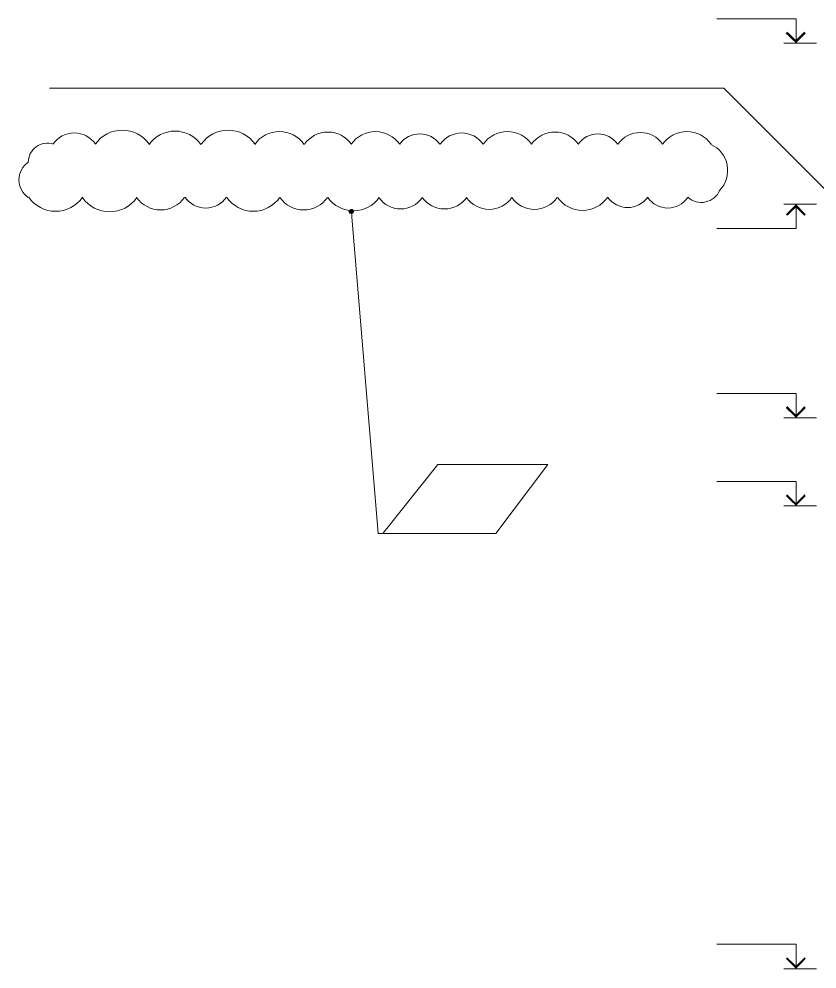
# Model space of a CAD drawing. Header units: millimetres. Extents: x -356862 to 418287, y 0 to 839748.
# Drawn here: x 398214 to 401920, y 781818 to 786228 of the extents above; entities that cross this region are included whole.
import ezdxf

# ---------------------------------------------------------------- set-up
doc = ezdxf.new("R2010")
doc.units = ezdxf.units.MM
doc.layers.add('PDF _Геометрия', color=7, linetype='Continuous', true_color=0xbababa)
doc.layers.add('PDF _Сплошная заливка', color=7, linetype='Continuous', true_color=0xf50000)

msp = doc.modelspace()

# ---------------------------------------------------------------- linework, layer by layer
at = {"layer": 'PDF _Геометрия', "color": 112, "lineweight": 5, "true_color": 0x00b85c}
for points in [[(401822.0804, 786115.0326), (401822.0804, 786227.6099), (401454.0391, 786227.6099)], [(401917.3381, 786115.0326), (401765.7917, 786115.0326)], [(401822.0804, 785368.1254), (401822.0804, 785255.548), (401454.0391, 785255.548)], [(401917.3381, 785368.1254), (401765.7917, 785368.1254)], [(401822.0804, 784376.579), (401822.0804, 784489.1563), (401454.0391, 784489.1563)], [(401917.3381, 784376.579), (401765.7917, 784376.579)], [(401822.0804, 783967.4037), (401822.0804, 784079.981), (401454.0391, 784079.981)], [(401917.3381, 783967.4037), (401765.7917, 783967.4037)], [(401822.0804, 781817.6099), (401822.0804, 781932.3522), (401454.0391, 781932.3522)], [(401917.3381, 781817.6099), (401765.7917, 781817.6099)]]:
    msp.add_lwpolyline(points, dxfattribs=at)
at = {"layer": 'PDF _Геометрия', "color": 112, "lineweight": 0, "true_color": 0x00b85c, "const_width": 10.9622}
msp.add_lwpolyline([(401777.6989, 786164.8264), (401822.0804, 786122.6099), (401864.2969, 786164.8264)], dxfattribs=at)
at = {"layer": 'PDF _Геометрия', "color": 251, "lineweight": 20, "true_color": 0x545454}
msp.add_lwpolyline([(402501.8742, 784889.6718), (402484.5546, 784909.1563), (401486.5134, 785907.1975), (401295.9979, 785907.1975), (398355.9979, 785907.1975)], dxfattribs=at)
at = {"layer": 'PDF _Геометрия', "color": 1, "lineweight": 20}
for points in [[(400167.9631, 785645.8415, 0.52053993), (399981.7594, 785645.8415, 0.520540001), (399756.5734, 785646.512)], [(400594.4959, 785646.512, 0.520540002), (400369.2781, 785646.512, 0.520540055), (400169.5179, 785646.4789)], [(401428.0363, 785646.512, 0.520540002), (401202.8185, 785646.512, 0.520540102), (400995.1817, 785646.7976)], [(399178.6947, 785399.0749, 0.520539925), (399425.193, 785399.0749, 0.520539888), (399646.6026, 785399.108)]]:
    msp.add_lwpolyline(points, format="xyb", dxfattribs=at)
msp.add_lwpolyline([(399758.8845, 785322.6614), (399758.8845, 785309.6718), (399882.2866, 783839.6718), (400137.7505, 783839.6718), (400388.8845, 783839.6718)], dxfattribs=at)
msp.add_lwpolyline([(399903.9361, 783839.6718), (400427.8536, 783839.6718), (400670.3278, 784160.0841), (400159.4, 784160.0841)], close=True, dxfattribs=at)
for centre, radius, start, end in [((398470.5684, 785578.48), 120.1546, 35.0024296, 144.9975704), ((398693.5691, 785558.9954), 152.6289, 35.0024495, 144.9975505), ((398938.2171, 785561.1604), 146.134, 35.0024458, 144.9975542), ((399185.0322, 785558.9954), 152.6289, 35.0024495, 144.9975505), ((399423.1853, 785565.4902), 139.6392, 35.0024432, 144.9975568), ((399648.3488, 785569.8201), 133.1443, 35.0024452, 144.9975548), ((400702.7206, 785569.8201), 133.1443, 35.0024452, 144.9975548), ((400901.9046, 785582.8099), 111.4948, 35.0024326, 144.9975674), ((398344.997, 785563.3253), 87.6804, 70.8123787, 180.8129985), ((401371.7182, 785524.3541), 133.1444, 315.543843, 65.5444257), ((398314.6877, 785481.0529), 100.6701, 125.0024467, 234.9975533), ((401382.543, 785468.0632), 92.0104, 227.5818027, 337.5823825), ((398383.9683, 785487.5477), 152.6289, 215.0024495, 324.9975505), ((398635.1111, 785487.5477), 154.7938, 215.0024391, 324.9975609), ((398871.1015, 785476.723), 135.3093, 215.002449, 324.997551), ((399081.1103, 785468.0632), 117.9897, 215.0024532, 324.9975468), ((399767.4254, 785483.2178), 146.134, 215.0024458, 324.9975542), ((399986.094, 785468.0631), 122.3196, 215.0024339, 324.9975661), ((400189.6079, 785472.393), 126.6495, 215.0024297, 324.9975703), ((400397.4518, 785472.3931), 128.8144, 215.002448, 324.997552), ((400607.4606, 785472.3931), 128.8144, 215.002448, 324.997552), ((400830.4591, 785481.0529), 141.8041, 215.0024444, 324.9975556), ((401040.4679, 785465.8982), 113.6598, 215.0024452, 324.9975548), ((401226.6601, 785463.7333), 113.6598, 215.0024452, 324.9975548)]:
    msp.add_arc(centre, radius, start, end, dxfattribs=at)
at = {"layer": 'PDF _Сплошная заливка', "color": 1, "transparency": 33554559}
for points in [[(399748.0598, 785342.146), (399756.7196, 785333.4862), (399743.7299, 785333.4862)], [(399756.7196, 785333.4862), (399743.7299, 785333.4862), (399748.0598, 785324.8264)], [(399756.7196, 785346.4759), (399748.0598, 785342.146), (399756.7196, 785333.4862)], [(399748.0598, 785324.8264), (399758.8845, 785322.6614), (399756.7196, 785333.4862)], [(399765.3794, 785344.3109), (399756.7196, 785333.4862), (399756.7196, 785346.4759)], [(399769.7093, 785335.6511), (399765.3794, 785344.3109), (399756.7196, 785333.4862)], [(399756.7196, 785333.4862), (399767.5443, 785326.9913), (399769.7093, 785335.6511)], [(399758.8845, 785322.6614), (399756.7196, 785333.4862), (399767.5443, 785326.9913)]]:
    msp.add_solid(points, dxfattribs=at)
at = {"layer": 'PDF _Сплошная заливка', "color": 112, "true_color": 0x00b85c, "transparency": 33554559}
for points in [[(401774.4515, 785320.4965), (401780.9464, 785314.0017), (401822.0804, 785368.1254)], [(401780.9464, 785314.0017), (401822.0804, 785368.1254), (401822.0804, 785352.9707)], [(401822.0804, 785368.1254), (401822.0804, 785352.9707), (401867.5443, 785320.4965)], [(401822.0804, 785352.9707), (401867.5443, 785320.4965), (401861.0495, 785314.0017)], [(401774.4515, 784422.0429), (401780.9464, 784430.7027), (401822.0804, 784376.579)], [(401780.9464, 784430.7027), (401822.0804, 784376.579), (401822.0804, 784389.5687)], [(401822.0804, 784389.5687), (401867.5443, 784422.0429), (401861.0495, 784430.7027)], [(401822.0804, 784376.579), (401822.0804, 784389.5687), (401867.5443, 784422.0429)], [(401774.4515, 784012.8676), (401780.9464, 784021.5274), (401822.0804, 783967.4037)], [(401780.9464, 784021.5274), (401822.0804, 783967.4037), (401822.0804, 783980.3934)], [(401822.0804, 783980.3934), (401867.5443, 784012.8676), (401861.0495, 784021.5274)], [(401822.0804, 783967.4037), (401822.0804, 783980.3934), (401867.5443, 784012.8676)], [(401774.4515, 781865.2388), (401780.9464, 781871.7336), (401822.0804, 781817.6099)], [(401780.9464, 781871.7336), (401822.0804, 781817.6099), (401822.0804, 781832.7645)], [(401822.0804, 781832.7645), (401867.5443, 781865.2388), (401861.0495, 781871.7336)], [(401822.0804, 781817.6099), (401822.0804, 781832.7645), (401867.5443, 781865.2388)]]:
    msp.add_solid(points, dxfattribs=at)

doc.saveas('drawing.dxf')
